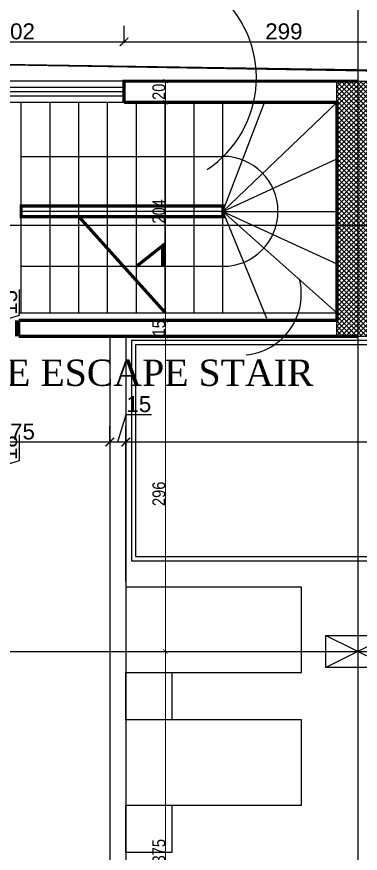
# Model space of a CAD drawing. Extents: x 250879 to 348495, y -51522 to -9360.
# Drawn here: x 280366 to 280688, y -20882 to -20097 of the extents above; entities that cross this region are included whole.
import ezdxf

# ---------------------------------------------------------------- set-up
doc = ezdxf.new("R2010")
doc.units = 0
doc.layers.get('0').update_dxf_attribs({"linetype": 'CONTINUOUS'})
doc.layers.get('DEFPOINTS').update_dxf_attribs({"color": 9, "linetype": 'CONTINUOUS'})
for name, color, linetype in [('AXIS', 1, 'CONTINUOUS'), ('COLUMN', 5, 'CONTINUOUS'), ('FURNITURE', 4, 'CONTINUOUS'), ('TEXT', 3, 'CONTINUOUS'), ('WALL', 7, 'CONTINUOUS')]:
    doc.layers.add(name, color=color, linetype=linetype)
doc.layers.add('dimention', color=151, linetype='CONTINUOUS', lineweight=13)
doc.styles.get("Standard").update_dxf_attribs({"font": 'sanss___.ttf', "height": 15})
doc.styles.add('style2', font='romantic.ttf', dxfattribs={"height": 50})
doc.styles.add('yon', font='ARIALN.TTF')
doc.dimstyles.new('CM', dxfattribs={"dimscale": 0, "dimtxt": 12, "dimasz": 0.4, "dimexe": 50, "dimexo": 1000, "dimgap": 0.03, "dimtad": 1, "dimdec": 0, "dimzin": 0, "dimdsep": 46, "dimtxsty": 'yon', "dimblk": 'Ar thick3', "dimcen": 3, "dimdle": 8, "dimse1": 1, "dimse2": 1, "dimclrd": 8, "dimclre": 8, "dimclrt": 30, "dimadec": 0, "dimazin": 0, "dimtfac": 1, "dimtdec": 0, "dimtix": 1, "dimtmove": 1, "dimatfit": 3, "dimfxl": 50, "dimtolj": 1, "dimtzin": 0, "dimlwd": 9, "dimarcsym": 0})
doc.dimstyles.new('STANDARD$0', dxfattribs={"dimscale": 0, "dimtxt": 12, "dimasz": 8, "dimexe": 15, "dimexo": 0.0625, "dimgap": 2, "dimtad": 1, "dimdec": 0, "dimzin": 0, "dimdsep": 46, "dimtxsty": 'Standard', "dimblk1": 'ARCHTICK', "dimblk2": 'ARCHTICK', "dimsah": 1, "dimcen": 0.09, "dimdle": 15, "dimclrd": 3, "dimclre": 3, "dimclrt": 3, "dimazin": 0, "dimtfac": 1, "dimtdec": 0, "dimtofl": 0, "dimtmove": 1, "dimatfit": 3, "dimldrblk": 'ARCHTICK', "dimfxl": 1.045499999999997, "dimfxlon": 1, "dimtolj": 1, "dimtzin": 0, "dimarcsym": 0})

# ---------------------------------------------------------------- blocks, each defined once
blk = doc.blocks.new('COLUMN')
at = {"layer": 'AXIS'}
for p, q in [((236924.6994773077, -9644.256519553426), (236984.6994773077, -9674.256519553426)), ((236984.6994773077, -9644.256519553426), (236924.6994773077, -9674.256519553426))]:
    blk.add_line(p, q, dxfattribs=at)
at = {"layer": 'COLUMN'}
blk.add_lwpolyline([(236924.6994773077, -9644.256519553426), (236984.6994773077, -9644.256519553426), (236984.6994773077, -9674.256519553426), (236924.6994773077, -9674.256519553426)], close=True, dxfattribs=at)
blk = doc.blocks.new('ST')
at = {"layer": 'WALL', "linetype": 'Continuous'}
for p, q in [((289093.859654509, -12839.65465547016), (289282.859654509, -12839.65465547016)), ((289093.859654509, -12942.85053310881), (289282.859654509, -12942.85053310881))]:
    blk.add_line(p, q, dxfattribs=at)
at = {"layer": 'WALL', "linetype": 'Continuous', "const_width": 3}
for points in [[(289147.859654509, -12896.25259428949), (289228.859654509, -12986.40454898872)], [(289201.859654509, -12942.85053310881), (289226.3891289011, -12923.43891227071), (289226.3891289011, -12942.85053310881)]]:
    blk.add_lwpolyline(points, dxfattribs=at)
at = {"layer": 'WALL', "linetype": 'Continuous'}
blk.add_arc((289282.859654509, -12891.25259428949), 51.59793881932274, 270, 90, dxfattribs=at)
blk = doc.blocks.new('_ARCHTICK')
at = {"color": 0, "linetype": 'ByBlock', "const_width": 0.15}
blk.add_lwpolyline([(-0.5, -0.5), (0.5, 0.5)], dxfattribs=at)
blk = doc.blocks.new('*D316')
at = {"layer": 'DEFPOINTS', "color": 0, "linetype": 'Continuous', "transparency": 16777216}
for p in [(280453.1204456605, -20496.33693870541), (280453.1204456605, -20502.93737047422), (280277.847766077, -20517.09950007161)]:
    blk.add_point(p, dxfattribs=at)
at = {"layer": 'WALL', "color": 3, "linetype": 'Continuous', "lineweight": -2, "transparency": 16777216}
for p, q in [((280277.847766077, -20497.38243870541), (280277.847766077, -20481.33693870541)), ((280453.1204456605, -20497.38243870541), (280453.1204456605, -20481.33693870541)), ((280262.847766077, -20496.33693870541), (280468.1204456605, -20496.33693870541))]:
    blk.add_line(p, q, dxfattribs=at)
at = {"layer": 'WALL', "color": 3, "linetype": 'Continuous', "lineweight": -2, "transparency": 16777216, "xscale": 8, "yscale": 8, "zscale": 8, "rotation": 180}
blk.add_blockref('_ARCHTICK', (280277.847766077, -20496.33693870541), dxfattribs=at)
at = {"layer": 'WALL', "color": 3, "linetype": 'Continuous', "lineweight": -2, "transparency": 16777216, "xscale": 8, "yscale": 8, "zscale": 8}
blk.add_blockref('_ARCHTICK', (280453.1204456605, -20496.33693870541), dxfattribs=at)
at = {"layer": 'WALL', "color": 3, "linetype": 'Continuous', "transparency": 16777216, "insert": (280365.4841058687, -20486.61060125685), "char_height": 15, "attachment_point": 5}
blk.add_mtext('\\A1;175', dxfattribs=at)
blk = doc.blocks.new('*D317')
at = {"layer": 'DEFPOINTS', "color": 0, "linetype": 'Continuous', "transparency": 16777216}
for p in [(280468.1204456603, -20496.33693870541), (280453.1204456605, -20502.93737047422), (280468.1204456603, -20510.50352303579)]:
    blk.add_point(p, dxfattribs=at)
at = {"layer": 'WALL', "color": 3, "linetype": 'Continuous', "lineweight": -2, "transparency": 16777216}
for p, q in [((280460.6204456604, -20496.33693870541), (280468.3383468949, -20470.61060125685)), ((280468.3383468949, -20470.61060125685), (280492.2560423682, -20470.61060125685)), ((280453.1204456605, -20497.38243870541), (280453.1204456605, -20481.33693870541)), ((280468.1204456603, -20497.38243870541), (280468.1204456603, -20481.33693870541)), ((280438.1204456605, -20496.33693870541), (280483.1204456603, -20496.33693870541))]:
    blk.add_line(p, q, dxfattribs=at)
at = {"layer": 'WALL', "color": 3, "linetype": 'Continuous', "lineweight": -2, "transparency": 16777216, "xscale": 8, "yscale": 8, "zscale": 8, "rotation": 180}
blk.add_blockref('_ARCHTICK', (280453.1204456605, -20496.33693870541), dxfattribs=at)
at = {"layer": 'WALL', "color": 3, "linetype": 'Continuous', "lineweight": -2, "transparency": 16777216, "xscale": 8, "yscale": 8, "zscale": 8}
blk.add_blockref('_ARCHTICK', (280468.1204456603, -20496.33693870541), dxfattribs=at)
at = {"layer": 'WALL', "color": 3, "linetype": 'Continuous', "transparency": 16777216, "insert": (280480.2971946316, -20460.88426380829), "char_height": 15, "attachment_point": 5}
blk.add_mtext('\\A1;15', dxfattribs=at)
blk = doc.blocks.new('*D318')
at = {"layer": 'DEFPOINTS', "color": 0, "linetype": 'Continuous', "transparency": 16777216}
for p in [(281096.1204456605, -20496.33693870541), (281096.1204456605, -20500.83023889875), (280468.1204456603, -20510.50352303579)]:
    blk.add_point(p, dxfattribs=at)
at = {"layer": 'WALL', "color": 3, "linetype": 'Continuous', "lineweight": -2, "transparency": 16777216}
for p, q in [((280468.1204456603, -20497.38243870541), (280468.1204456603, -20481.33693870541)), ((281096.1204456605, -20497.38243870541), (281096.1204456605, -20481.33693870541)), ((280453.1204456603, -20496.33693870541), (281111.1204456605, -20496.33693870541))]:
    blk.add_line(p, q, dxfattribs=at)
at = {"layer": 'WALL', "color": 3, "linetype": 'Continuous', "lineweight": -2, "transparency": 16777216, "xscale": 8, "yscale": 8, "zscale": 8, "rotation": 180}
blk.add_blockref('_ARCHTICK', (280468.1204456603, -20496.33693870541), dxfattribs=at)
at = {"layer": 'WALL', "color": 3, "linetype": 'Continuous', "lineweight": -2, "transparency": 16777216, "xscale": 8, "yscale": 8, "zscale": 8}
blk.add_blockref('_ARCHTICK', (281096.1204456605, -20496.33693870541), dxfattribs=at)
at = {"layer": 'WALL', "color": 3, "linetype": 'Continuous', "transparency": 16777216, "insert": (280782.1204456604, -20486.60031319101), "char_height": 15, "attachment_point": 5}
blk.add_mtext('\\A1;628', dxfattribs=at)
blk = doc.blocks.new('*D326')
at = {"layer": 'DEFPOINTS', "color": 0, "linetype": 'Continuous', "transparency": 16777216}
for p in [(280466.4954716972, -20120.79212183401), (280264.4727400402, -20157.66837803005), (280466.4954716972, -20157.66837803005)]:
    blk.add_point(p, dxfattribs=at)
at = {"layer": 'WALL', "color": 3, "linetype": 'Continuous', "lineweight": -2, "transparency": 16777216}
for p, q in [((280264.4727400402, -20121.83762183401), (280264.4727400402, -20105.79212183401)), ((280466.4954716972, -20121.83762183401), (280466.4954716972, -20105.79212183401)), ((280249.4727400402, -20120.79212183401), (280481.4954716972, -20120.79212183401))]:
    blk.add_line(p, q, dxfattribs=at)
at = {"layer": 'WALL', "color": 3, "linetype": 'Continuous', "lineweight": -2, "transparency": 16777216, "xscale": 8, "yscale": 8, "zscale": 8, "rotation": 180}
blk.add_blockref('_ARCHTICK', (280264.4727400402, -20120.79212183401), dxfattribs=at)
at = {"layer": 'WALL', "color": 3, "linetype": 'Continuous', "lineweight": -2, "transparency": 16777216, "xscale": 8, "yscale": 8, "zscale": 8}
blk.add_blockref('_ARCHTICK', (280466.4954716972, -20120.79212183401), dxfattribs=at)
at = {"layer": 'WALL', "color": 3, "linetype": 'Continuous', "transparency": 16777216, "insert": (280365.4841058687, -20111.06578438545), "char_height": 15, "attachment_point": 5}
blk.add_mtext('\\A1;202', dxfattribs=at)
blk = doc.blocks.new('*D327')
at = {"layer": 'DEFPOINTS', "color": 0, "linetype": 'Continuous', "transparency": 16777216}
for p in [(280765.9727400402, -20120.79212183401), (280466.4954716972, -20157.66837803005), (280765.9727400402, -20157.66837803005)]:
    blk.add_point(p, dxfattribs=at)
at = {"layer": 'WALL', "color": 3, "linetype": 'Continuous', "lineweight": -2, "transparency": 16777216}
for p, q in [((280466.4954716972, -20121.83762183401), (280466.4954716972, -20105.79212183401)), ((280765.9727400402, -20121.83762183401), (280765.9727400402, -20105.79212183401)), ((280451.4954716972, -20120.79212183401), (280780.9727400402, -20120.79212183401))]:
    blk.add_line(p, q, dxfattribs=at)
at = {"layer": 'WALL', "color": 3, "linetype": 'Continuous', "lineweight": -2, "transparency": 16777216, "xscale": 8, "yscale": 8, "zscale": 8, "rotation": 180}
blk.add_blockref('_ARCHTICK', (280466.4954716972, -20120.79212183401), dxfattribs=at)
at = {"layer": 'WALL', "color": 3, "linetype": 'Continuous', "lineweight": -2, "transparency": 16777216, "xscale": 8, "yscale": 8, "zscale": 8}
blk.add_blockref('_ARCHTICK', (280765.9727400402, -20120.79212183401), dxfattribs=at)
at = {"layer": 'WALL', "color": 3, "linetype": 'Continuous', "transparency": 16777216, "insert": (280616.2341058687, -20111.06578438545), "char_height": 15, "attachment_point": 5}
blk.add_mtext('\\A1;299', dxfattribs=at)
blk = doc.blocks.new('*D372')
at = {"layer": 'DEFPOINTS', "color": 0, "linetype": 'Continuous', "transparency": 16777216}
for p in [(280277.8477660769, -20517.09950007161), (280327.3484513927, -20517.09950007161), (280277.8477660769, -20534.97105425678)]:
    blk.add_point(p, dxfattribs=at)
at = {"layer": 'WALL', "color": 3, "linetype": 'Continuous', "lineweight": -2, "transparency": 16777216}
for p, q in [((280368.5274637384, -20513.68157346049), (280368.5274637384, -20489.76387798724)), ((280327.3484513927, -20549.97105425678), (280327.3484513927, -20502.09950007161)), ((280327.3484513927, -20526.0352771642), (280368.5274637384, -20513.68157346049)), ((280326.3029513927, -20517.09950007161), (280342.3484513927, -20517.09950007161)), ((280326.3029513927, -20534.97105425678), (280342.3484513927, -20534.97105425678))]:
    blk.add_line(p, q, dxfattribs=at)
at = {"layer": 'WALL', "color": 3, "linetype": 'Continuous', "lineweight": -2, "transparency": 16777216, "xscale": 8, "yscale": 8, "zscale": 8}
for p, rotation in [((280327.3484513927, -20517.09950007161), 90), ((280327.3484513927, -20534.97105425678), 270)]:
    blk.add_blockref('_ARCHTICK', p, dxfattribs=dict(at, rotation=rotation))
at = {"layer": 'WALL', "color": 3, "linetype": 'Continuous', "transparency": 16777216, "insert": (280358.8011262898, -20501.72272572382), "char_height": 15, "attachment_point": 5, "rotation": 90}
blk.add_mtext('\\A1;18', dxfattribs=at)
blk = doc.blocks.new('*D374')
at = {"layer": 'DEFPOINTS', "color": 0, "linetype": 'Continuous', "transparency": 16777216}
for p in [(280278.6731196784, -20382.09950007161), (280327.3484513927, -20382.09950007161), (280310.2376413294, -20397.09950007146)]:
    blk.add_point(p, dxfattribs=at)
at = {"layer": 'WALL', "color": 3, "linetype": 'Continuous', "lineweight": -2, "transparency": 16777216}
for p, q in [((280368.5274637384, -20377.24579636783), (280368.5274637384, -20353.32810089458)), ((280327.3484513927, -20412.09950007146), (280327.3484513927, -20367.09950007161)), ((280327.3484513927, -20389.59950007153), (280368.5274637384, -20377.24579636783)), ((280326.3029513927, -20382.09950007161), (280342.3484513927, -20382.09950007161)), ((280326.3029513927, -20397.09950007146), (280342.3484513927, -20397.09950007146))]:
    blk.add_line(p, q, dxfattribs=at)
at = {"layer": 'WALL', "color": 3, "linetype": 'Continuous', "lineweight": -2, "transparency": 16777216, "xscale": 8, "yscale": 8, "zscale": 8}
for p, rotation in [((280327.3484513927, -20382.09950007161), 90), ((280327.3484513927, -20397.09950007146), 270)]:
    blk.add_blockref('_ARCHTICK', p, dxfattribs=dict(at, rotation=rotation))
at = {"layer": 'WALL', "color": 3, "linetype": 'Continuous', "transparency": 16777216, "insert": (280358.8011262898, -20365.28694863116), "char_height": 15, "attachment_point": 5, "rotation": 90}
blk.add_mtext('\\A1;15', dxfattribs=at)
blk = doc.blocks.new('Ar thick3')
at = {"layer": 'dimention'}
blk.add_line((0, 16.22270537386066), (0, -16.22270537385884), dxfattribs=at)
at = {"layer": 'dimention', "const_width": 1.5}
blk.add_lwpolyline([(-5, -5.099295543877815), (5, 4.900704456122184)], dxfattribs=at)
blk = doc.blocks.new('*D1340')
at = {"layer": 'DEFPOINTS', "color": 0, "linetype": 'Continuous', "transparency": 16777216}
for p in [(280505.2897475928, -20692.8329642961), (280528.7391360515, -20692.8329642961), (280493.1204456603, -21067.93572551745)]:
    blk.add_point(p, dxfattribs=at)
at = {"layer": 'WALL', "color": 8, "linetype": 'Continuous', "lineweight": 9, "transparency": 16777216}
blk.add_line((280505.2897475928, -21067.53572551745), (280505.2897475928, -20693.2329642961), dxfattribs=at)
at = {"layer": 'WALL', "color": 8, "linetype": 'Continuous', "lineweight": 9, "transparency": 16777216, "xscale": 0.4, "yscale": 0.4, "zscale": 0.4}
for p, rotation in [((280505.2897475928, -20692.8329642961), 90), ((280505.2897475928, -21067.93572551745), 270)]:
    blk.add_blockref('Ar thick3', p, dxfattribs=dict(at, rotation=rotation))
at = {"layer": 'WALL', "color": 30, "linetype": 'Continuous', "transparency": 16777216, "insert": (280499.1328717401, -20880.38434490673), "char_height": 12, "attachment_point": 5, "rotation": 90, "style": 'yon'}
blk.add_mtext('\\A1;375', dxfattribs=at)
blk = doc.blocks.new('*D1341')
at = {"layer": 'DEFPOINTS', "color": 0, "linetype": 'Continuous', "transparency": 16777216}
for p in [(280505.2897475928, -20397.09950007161), (280520.1186186563, -20397.09950007161), (280528.7391360515, -20692.8329642961)]:
    blk.add_point(p, dxfattribs=at)
at = {"layer": 'WALL', "color": 8, "linetype": 'Continuous', "lineweight": 9, "transparency": 16777216}
blk.add_line((280505.2897475928, -20692.4329642961), (280505.2897475928, -20397.49950007161), dxfattribs=at)
at = {"layer": 'WALL', "color": 8, "linetype": 'Continuous', "lineweight": 9, "transparency": 16777216, "xscale": 0.4, "yscale": 0.4, "zscale": 0.4}
for p, rotation in [((280505.2897475928, -20397.09950007161), 90), ((280505.2897475928, -20692.8329642961), 270)]:
    blk.add_blockref('Ar thick3', p, dxfattribs=dict(at, rotation=rotation))
at = {"layer": 'WALL', "color": 30, "linetype": 'Continuous', "transparency": 16777216, "insert": (280499.1328717401, -20544.96623218381), "char_height": 12, "attachment_point": 5, "rotation": 90, "style": 'yon'}
blk.add_mtext('\\A1;296', dxfattribs=at)
blk = doc.blocks.new('*D1342')
at = {"layer": 'DEFPOINTS', "color": 0, "linetype": 'Continuous', "transparency": 16777216}
for p in [(280505.2897475928, -20382.09950007161), (280516.8229298593, -20382.09950007161), (280520.1186186563, -20397.09950007161)]:
    blk.add_point(p, dxfattribs=at)
at = {"layer": 'WALL', "color": 8, "linetype": 'Continuous', "lineweight": 9, "transparency": 16777216}
blk.add_line((280505.2897475928, -20396.69950007161), (280505.2897475928, -20382.49950007161), dxfattribs=at)
at = {"layer": 'WALL', "color": 8, "linetype": 'Continuous', "lineweight": 9, "transparency": 16777216, "xscale": 0.4, "yscale": 0.4, "zscale": 0.4}
for p, rotation in [((280505.2897475928, -20382.09950007161), 90), ((280505.2897475928, -20397.09950007161), 270)]:
    blk.add_blockref('Ar thick3', p, dxfattribs=dict(at, rotation=rotation))
at = {"layer": 'WALL', "color": 30, "linetype": 'Continuous', "transparency": 16777216, "insert": (280499.1328717401, -20389.59950007156), "char_height": 12, "attachment_point": 5, "rotation": 90, "style": 'yon'}
blk.add_mtext('\\A1;15', dxfattribs=at)
blk = doc.blocks.new('*D1343')
at = {"layer": 'DEFPOINTS', "color": 0, "linetype": 'Continuous', "transparency": 16777216}
for p in [(280505.1128370741, -20177.66837803005), (280505.2897475928, -20177.66837803005), (280516.8229298593, -20382.09950007161)]:
    blk.add_point(p, dxfattribs=at)
at = {"layer": 'WALL', "color": 8, "linetype": 'Continuous', "lineweight": 9, "transparency": 16777216}
blk.add_line((280505.2897475928, -20381.69950007161), (280505.2897475928, -20178.06837803005), dxfattribs=at)
at = {"layer": 'WALL', "color": 8, "linetype": 'Continuous', "lineweight": 9, "transparency": 16777216, "xscale": 0.4, "yscale": 0.4, "zscale": 0.4}
for p, rotation in [((280505.2897475928, -20177.66837803005), 90), ((280505.2897475928, -20382.09950007161), 270)]:
    blk.add_blockref('Ar thick3', p, dxfattribs=dict(at, rotation=rotation))
at = {"layer": 'WALL', "color": 30, "linetype": 'Continuous', "transparency": 16777216, "insert": (280499.1328717401, -20279.88393905079), "char_height": 12, "attachment_point": 5, "rotation": 90, "style": 'yon'}
blk.add_mtext('\\A1;204', dxfattribs=at)
blk = doc.blocks.new('*D1344')
at = {"layer": 'DEFPOINTS', "color": 0, "linetype": 'Continuous', "transparency": 16777216}
for p in [(280501.5771740294, -20157.66837803005), (280505.2897475928, -20157.66837803005), (280505.1128370741, -20177.66837803005)]:
    blk.add_point(p, dxfattribs=at)
at = {"layer": 'WALL', "color": 8, "linetype": 'Continuous', "lineweight": 9, "transparency": 16777216}
blk.add_line((280505.2897475928, -20177.26837803005), (280505.2897475928, -20158.06837803005), dxfattribs=at)
at = {"layer": 'WALL', "color": 8, "linetype": 'Continuous', "lineweight": 9, "transparency": 16777216, "xscale": 0.4, "yscale": 0.4, "zscale": 0.4}
for p, rotation in [((280505.2897475928, -20157.66837803005), 90), ((280505.2897475928, -20177.66837803005), 270)]:
    blk.add_blockref('Ar thick3', p, dxfattribs=dict(at, rotation=rotation))
at = {"layer": 'WALL', "color": 30, "linetype": 'Continuous', "transparency": 16777216, "insert": (280499.1328717401, -20167.66837803001), "char_height": 12, "attachment_point": 5, "rotation": 90, "style": 'yon'}
blk.add_mtext('\\A1;20', dxfattribs=at)

msp = doc.modelspace()

# ---------------------------------------------------------------- hatches: boundary and pattern name
at = {"layer": 'AXIS'}
h = msp.add_hatch(dxfattribs=at)
h.set_pattern_fill('ANSI37', color=256, style=0)
h.set_pattern_definition([(45, (178.9766471368494, 0), (-2.245064030267288, 2.245064030267288), []), (135, (178.9766471368494, 0), (-2.245064030267288, -2.245064030267288), [])])
h.paths.add_polyline_path([(280665.9727400401, -20397.36424046679), (280665.9727400401, -20157.66837803005), (280695.9727400401, -20157.66837803005), (280695.9727400401, -20397.36424046679)])

# ---------------------------------------------------------------- linework, layer by layer
for p, q in [((280685.6435675081, -19847.67119970313), (280685.643567508, -23531.69156735711)), ((279259.1514631801, -20292.8329642961), (281586.8652716252, -20292.8329642961)), ((279251.3408148609, -20692.8329642961), (281586.8652716252, -20692.8329642961))]:
    msp.add_line(p, q, dxfattribs=at)
at = {"layer": 'AXIS', "const_width": 3}
msp.add_lwpolyline([(280370.1128370741, -20274.88393905084), (280559.1128370741, -20274.88393905084), (280559.1128370741, -20284.88393905082), (280370.1128370741, -20284.88393905082), (280370.1128370741, -20274.88393905084)], dxfattribs=at)
at = {"layer": 'COLUMN'}
msp.add_lwpolyline([(280665.9727400401, -20397.36424046679), (280665.9727400401, -20157.66837803005), (280695.9727400401, -20157.66837803005), (280695.9727400401, -20397.36424046679)], close=True, dxfattribs=at)
at = {"layer": 'FURNITURE', "ltscale": 3}
for p, q in [((280466.4954716972, -20157.66837803005), (280264.4727400402, -20157.66837803005)), ((280466.4954716972, -20163.66837803005), (280264.4727400402, -20163.66837803005)), ((280466.4954716972, -20167.66837803005), (280264.4727400402, -20167.66837803005)), ((280466.4954716972, -20171.66837803005), (280264.4727400402, -20171.66837803005)), ((280370.1128370741, -20375.03589375006), (280370.1128370741, -20177.66837803005)), ((280397.1128370741, -20375.03589375006), (280397.1128370741, -20177.66837803005)), ((280424.1128370741, -20375.03589375006), (280424.1128370741, -20177.66837803005)), ((280451.1128370741, -20375.03589375006), (280451.1128370741, -20177.66837803005)), ((280478.1128370741, -20375.03589375006), (280478.1128370741, -20177.66837803005)), ((280505.1128370741, -20375.03589375006), (280505.1128370741, -20177.66837803005)), ((280532.1128370741, -20375.03589375006), (280532.1128370741, -20177.66837803005)), ((280559.1128370741, -20375.03589375006), (280559.1128370741, -20177.66837803005)), ((280665.9727400401, -20177.66837803005), (280559.1128370741, -20279.88393905082)), ((280559.1128370741, -20279.88393905082), (280598.0391350668, -20177.66837803006)), ((280559.1128370741, -20279.88393905082), (280665.9727400401, -20230.49264289943)), ((280559.1128370741, -20274.88393905084), (280370.1128370741, -20274.88393905084)), ((280559.1128370741, -20279.88393905082), (280370.1128370741, -20279.88393905082)), ((280559.1128370741, -20284.88393905082), (280370.1128370741, -20284.88393905082)), ((280559.1128370741, -20279.88393905082), (280665.9727400401, -20279.88393905082)), ((280665.9727400401, -20375.03589375004), (280559.1128370741, -20279.88393905082)), ((280559.1128370741, -20279.88393905082), (280665.9727400401, -20329.27523520224)), ((280559.1128370741, -20279.88393905082), (280599.9432628534, -20380.03589375006))]:
    msp.add_line(p, q, dxfattribs=at)
msp.add_lwpolyline([(280367.6731196784, -20375.03589375006), (280665.9727400401, -20375.03589375006), (280665.9727400401, -20177.66837803005), (280264.4727400402, -20177.66837803005), (280264.4727400402, -20382.09950007161), (280278.6731196784, -20382.09950007161)], dxfattribs=at)
at = {"layer": 'FURNITURE'}
for points in [[(280767.5685131058, -20401.03624318703), (280473.2929064894, -20401.03624318703), (280473.2929064894, -20607.86547781999), (280767.5685131058, -20607.86547781999)], [(280763.5685131058, -20405.03624318703), (280477.2929064894, -20405.03624318703), (280477.2929064894, -20603.86547781999), (280763.5685131058, -20603.86547781999)]]:
    msp.add_lwpolyline(points, close=True, dxfattribs=at)
at = {"layer": 'FURNITURE', "linetype": 'Continuous'}
for points in [[(280632.7355592691, -20632.58804265247), (280468.1204456603, -20632.58804265247), (280468.1204456603, -20712.58804265247), (280632.7355592691, -20712.58804265247), (280632.7355592691, -20632.58804265247)], [(280632.7355592691, -20757.16157668276), (280468.1204456603, -20757.16157668276), (280468.1204456603, -20837.16157668276), (280632.7355592691, -20837.16157668276), (280632.7355592691, -20757.16157668276)]]:
    msp.add_lwpolyline(points, dxfattribs=at)
for points in [[(280468.1204456603, -20757.16157668276), (280468.1204456603, -20712.58804265247), (280511.0985275629, -20712.58804265247), (280511.0985275629, -20757.16157668276)], [(280468.1204456603, -20881.73511071305), (280468.1204456603, -20837.16157668276), (280511.0985275629, -20837.16157668276), (280511.0985275629, -20881.73511071305)]]:
    msp.add_lwpolyline(points, close=True, dxfattribs=at)
at = {"layer": 'FURNITURE', "ltscale": 3}
msp.add_arc((280575.063788695, -20357.46224183656), 57.51322798400522, 275.8001357280482, 14.43745212565631, dxfattribs=at)
at = {"layer": 'WALL', "ltscale": 3}
for p, q in [((280453.1204456605, -20397.09950007161), (280453.1204456605, -21292.36568063556)), ((280468.1204456603, -20397.09950007161), (280468.1204456603, -21292.36568063556)), ((280453.1204456605, -20495.57480847521), (280453.1204456604, -20692.99755056205)), ((280468.1204456605, -20627.19781546699), (280468.1204456605, -20495.57480847521)), ((280468.1204456604, -20627.19781546699), (280468.1204456605, -20495.57480847522))]:
    msp.add_line(p, q, dxfattribs=at)
at = {"layer": 'WALL', "color": 4, "linetype": 'Continuous', "const_width": 3}
msp.add_lwpolyline([(279420.2164598616, -22677.99755056024), (279444.7174527631, -22292.8329642961), (279458.0307950863, -21900.33296429605), (279400.4166440354, -21900.33296429605), (279400.4166440352, -21477.83296429605), (279482.8684714712, -21476.3338816897), (279469.7155069823, -21092.8329642961), (279420.2164598616, -20707.83296429793), (279374.8477660682, -20272.66837795765), (279463.7844114885, -20272.66837795774), (279463.7844114886, -20157.66837802989), (281267.183800249, -20156.76960970753), (281267.183800249, -20272.66837802978), (281356.1204456615, -20272.66837802239), (281310.8394950616, -20707.83296429606), (281286.8560823217, -20708.659079381), (281261.2527047552, -21092.8329642961), (281247.8111947391, -21492.8329642961), (281247.8084315081, -21892.8329642961), (281261.2444057, -22292.8329642961), (281286.8560823214, -22677.17143547373)], dxfattribs=at)
at = {"layer": 'WALL', "linetype": 'Continuous', "const_width": 3}
for points in [[(280685.9727400401, -20157.66837803005), (280466.4954716972, -20157.66837803005)], [(280466.4954716972, -20177.66837803005), (280466.4954716972, -20157.66837803005), (280486.4954716972, -20157.66837803005)], [(280367.6731196784, -20382.09950007161), (280665.9727400401, -20382.09950007161), (280665.9727400401, -20177.66837803005), (280466.4954716972, -20177.66837803005)], [(280365.6731196784, -20397.09950007158), (280365.6731196784, -20382.09950007158)], [(280367.6731196784, -20382.09950007161), (280367.6731196784, -20397.09950007161)], [(280367.6731196784, -20397.09950007161), (280685.9727400401, -20397.09950007161)]]:
    msp.add_lwpolyline(points, dxfattribs=at)
at = {"layer": 'WALL', "linetype": 'Continuous'}
msp.add_arc((280486.9729239881, -20154.52862061678), 103.5179116190851, 303.7493561153316, 50.46504532732289, dxfattribs=at)

# ---------------------------------------------------------------- block references
for name, p in [('ST', (-8723.746817434905, -7388.631344761343)), ('COLUMN', (43730.94409020036, -11033.57644474268))]:
    msp.add_blockref(name, p, dxfattribs=at)

# ---------------------------------------------------------------- texts
at = {"layer": 'TEXT', "insert": (280644.0178046669, -20419.00524668597), "char_height": 24.696, "width": 410.14629, "attachment_point": 3, "style": 'style2'}
msp.add_mtext('FIRE ESCAPE STAIR', dxfattribs=at)

# ---------------------------------------------------------------- dimensions: what is measured, and where the dimension line sits
at = {"layer": 'WALL', "linetype": 'Continuous'}
for base, p1, p2, picture, middle in [((280466.4954716972, -20120.79212183401), (280264.4727400402, -20157.66837803005), (280466.4954716972, -20157.66837803005), '*D326', (280365.4841058687, -20111.06578438545)), ((280765.9727400402, -20120.79212183401), (280466.4954716972, -20157.66837803005), (280765.9727400402, -20157.66837803005), '*D327', (280616.2341058687, -20111.06578438545)), ((280468.1204456603, -20496.33693870541), (280453.1204456605, -20502.93737047422), (280468.1204456603, -20510.50352303579), '*D317', (280470.3383468949, -20460.88426380829)), ((280453.1204456605, -20496.33693870541), (280277.847766077, -20517.09950007161), (280453.1204456605, -20502.93737047422), '*D316', (280365.4841058687, -20486.61060125685)), ((281096.1204456605, -20496.33693870541), (280468.1204456603, -20510.50352303579), (281096.1204456605, -20500.83023889875), '*D318', (280782.1204456604, -20486.60031319101))]:
    dim = msp.add_linear_dim(base=base, p1=p1, p2=p2, dimstyle='STANDARD$0', override={"dimscale": 1}, dxfattribs=at)
    dim.commit()
    dim.dimension.update_dxf_attribs({"geometry": picture, "text_midpoint": middle})
for base, p1, p2, dimstyle, picture, middle in [((280505.2897475928, -20157.66837803005), (280505.1128370741, -20177.66837803005), (280501.5771740294, -20157.66837803005), 'CM', '*D1344', (280499.1328717401, -20167.66837803001)), ((280505.2897475928, -20177.66837803005), (280516.8229298593, -20382.09950007161), (280505.1128370741, -20177.66837803005), 'CM', '*D1343', (280499.1328717401, -20279.88393905079)), ((280327.3484513927, -20382.09950007161), (280310.2376413294, -20397.09950007146), (280278.6731196784, -20382.09950007161), 'STANDARD$0', '*D374', (280358.8011262898, -20375.24579636778)), ((280505.2897475928, -20382.09950007161), (280520.1186186563, -20397.09950007161), (280516.8229298593, -20382.09950007161), 'CM', '*D1342', (280499.1328717401, -20389.59950007156)), ((280505.2897475928, -20397.09950007161), (280528.7391360515, -20692.8329642961), (280520.1186186563, -20397.09950007161), 'CM', '*D1341', (280499.1328717401, -20544.96623218381)), ((280327.3484513927, -20517.09950007161), (280277.8477660769, -20534.97105425678), (280277.8477660769, -20517.09950007161), 'STANDARD$0', '*D372', (280358.8011262898, -20511.68157346045)), ((280505.2897475928, -20692.8329642961), (280493.1204456603, -21067.93572551745), (280528.7391360515, -20692.8329642961), 'CM', '*D1340', (280499.1328717401, -20880.38434490673))]:
    dim = msp.add_linear_dim(base=base, p1=p1, p2=p2, angle=90, dimstyle=dimstyle, override={"dimscale": 1}, dxfattribs=at)
    dim.commit()
    dim.dimension.update_dxf_attribs({"geometry": picture, "text_midpoint": middle})

doc.saveas('drawing.dxf')
